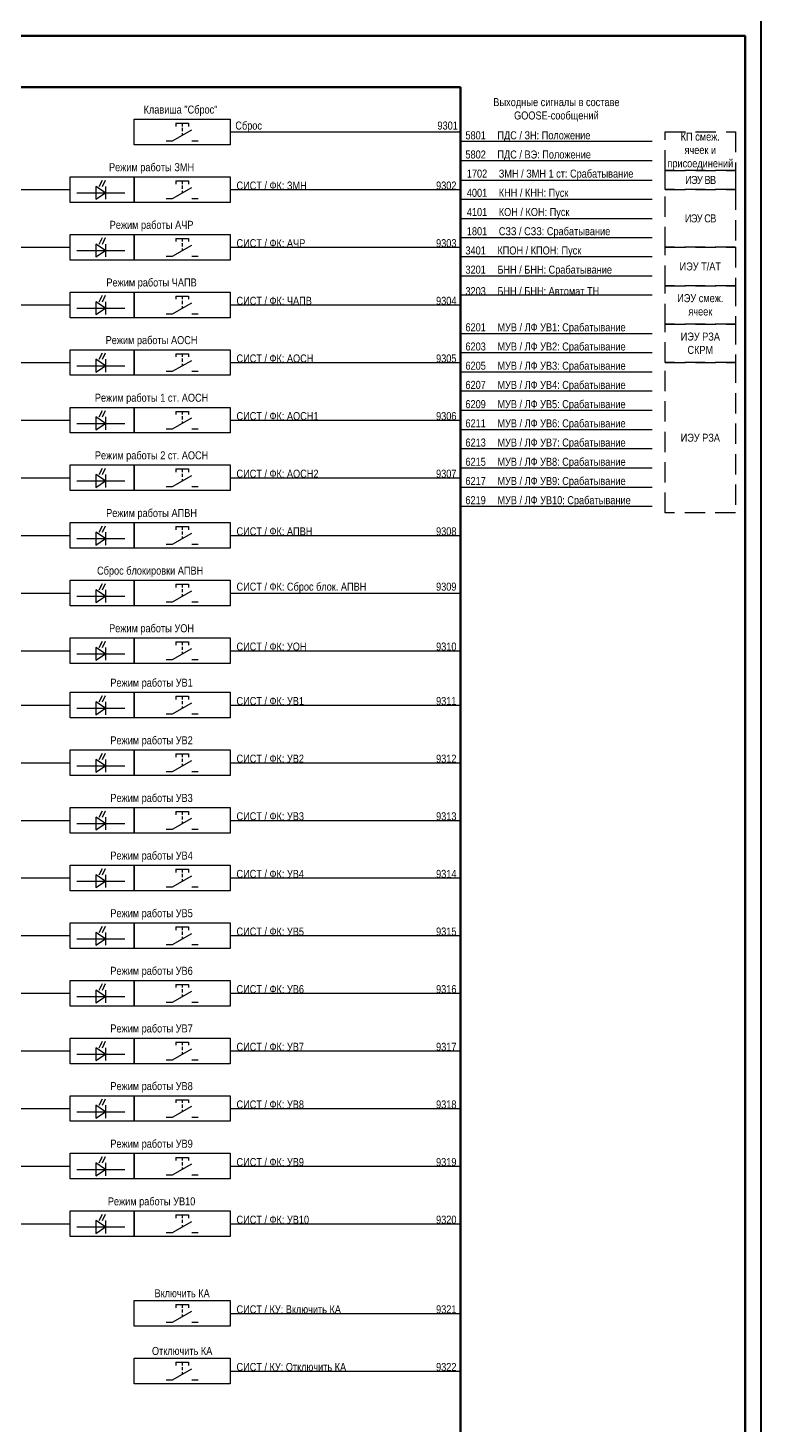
# Model space of a CAD drawing. Header units: millimetres. Extents: x 2179 to 12176, y -20554 to -12004.
# Drawn here: x 4642.8 to 4872, y -20151.9 to -19715.5 of the extents above; entities that cross this region are included whole.
import ezdxf
from ezdxf.enums import TextEntityAlignment as Align

# ---------------------------------------------------------------- set-up
doc = ezdxf.new("R2010")
doc.units = ezdxf.units.MM
doc.linetypes.add('HIDDEN2', pattern=[4.7625, 3.175, -1.5875])
doc.linetypes.add('штриховая2', pattern=[9.525, 6.35, -3.175])
for name, color, linetype, lineweight in [('GOOSE', 224, 'Continuous', 30), ('MMS', 190, 'Continuous', 30), ('Внутренняя шина', 4, 'Continuous', 70), ('Линии связи', 75, 'Continuous', 30), ('Основная', 7, 'Continuous', 30), ('Основная сплошная', 7, 'Continuous', 30)]:
    doc.layers.add(name, color=color, linetype=linetype, lineweight=lineweight)
doc.layers.add('Рамка внешняя', color=8, linetype='Continuous', lineweight=40, plot=False)
doc.styles.add('2.5_Gost_RD', font='ARIALN.TTF', dxfattribs={"height": 2.5})
doc.styles.add('Narrow', font='ARIALN.TTF')
doc.styles.add('Табл дан', font='ARIALN.TTF')

# ---------------------------------------------------------------- blocks, each defined once
blk = doc.blocks.new('*U15')
blk.add_lwpolyline([(0, 0), (1189, 0), (1189, 841), (0, 841)], close=True)
at = {"lineweight": 50}
blk.add_lwpolyline([(20, 836), (1184, 836), (1184, 5), (20, 5)], close=True, dxfattribs=at)
at = {"style": '2.5_Gost_RD', "flags": 8}
blk.add_attdef('ФОРМАТ', text='', height=2.5, dxfattribs=at).set_placement((1134, 4), align=Align.TOP_LEFT)

msp = doc.modelspace()

# ---------------------------------------------------------------- linework, layer by layer
at = {"layer": 'Внутренняя шина'}
for points in [[(4064, -19734), (4778, -19734)], [(4778, -20316), (4778, -19734)]]:
    msp.add_lwpolyline(points, dxfattribs=at)
at = {"layer": 'Линии связи'}
for points in [[(4706, -19748), (4778, -19748)], [(4838, -19751), (4778, -19751)], [(4838, -19757), (4778, -19757)], [(4778, -19763), (4838, -19763)], [(4584, -19766), (4656, -19766)], [(4706, -19766), (4778, -19766)], [(4778, -19769), (4838, -19769)], [(4778, -19775), (4838, -19775)], [(4584, -19784), (4656, -19784)], [(4706, -19784), (4778, -19784)], [(4778, -19781), (4838, -19781)], [(4838, -19787), (4778, -19787)], [(4838, -19793), (4778, -19793)], [(4584, -19802), (4656, -19802)], [(4706, -19802), (4778, -19802)], [(4838, -19799), (4778, -19799)], [(4838, -19811), (4778, -19811)], [(4838, -19817), (4778, -19817)], [(4584, -19820), (4656, -19820)], [(4706, -19820), (4778, -19820)], [(4838, -19823), (4778, -19823)], [(4838, -19829), (4778, -19829)], [(4838, -19835), (4778, -19835)], [(4584, -19838), (4656, -19838)], [(4706, -19838), (4778, -19838)], [(4838, -19841), (4778, -19841)], [(4838, -19847), (4778, -19847)], [(4838, -19853), (4778, -19853)], [(4584, -19856), (4656, -19856)], [(4706, -19856), (4778, -19856)], [(4838, -19859), (4778, -19859)], [(4838, -19865), (4778, -19865)], [(4584, -19874), (4656, -19874)], [(4706, -19874), (4778, -19874)], [(4584, -19892), (4656, -19892)], [(4706, -19892), (4778, -19892)], [(4584, -19910), (4656, -19910)], [(4706, -19910), (4778, -19910)], [(4584, -19927), (4656, -19927)], [(4706, -19927), (4778, -19927)], [(4584, -19945), (4656, -19945)], [(4706, -19945), (4778, -19945)], [(4584, -19963), (4656, -19963)], [(4706, -19963), (4778, -19963)], [(4584, -19981), (4656, -19981)], [(4706, -19981), (4778, -19981)], [(4584, -19999), (4656, -19999)], [(4706, -19999), (4778, -19999)], [(4584, -20017), (4656, -20017)], [(4706, -20017), (4778, -20017)], [(4584, -20035), (4656, -20035)], [(4706, -20035), (4778, -20035)], [(4584, -20053), (4656, -20053)], [(4706, -20053), (4778, -20053)], [(4584, -20071), (4656, -20071)], [(4706, -20071), (4778, -20071)], [(4584, -20089), (4656, -20089)], [(4706, -20089), (4778, -20089)], [(4706, -20117), (4778, -20117)], [(4706, -20135), (4778, -20135)]]:
    msp.add_lwpolyline(points, dxfattribs=at)
at = {"layer": 'Основная'}
for points in [[(4676, -19744), (4706, -19744), (4706, -19752), (4676, -19752)], [(4656, -19762), (4676, -19762), (4676, -19770), (4656, -19770)], [(4676, -19762), (4706, -19762), (4706, -19770), (4676, -19770)], [(4656, -19780), (4676, -19780), (4676, -19788), (4656, -19788)], [(4676, -19780), (4706, -19780), (4706, -19788), (4676, -19788)], [(4656, -19798), (4676, -19798), (4676, -19806), (4656, -19806)], [(4676, -19798), (4706, -19798), (4706, -19806), (4676, -19806)], [(4656, -19816), (4676, -19816), (4676, -19824), (4656, -19824)], [(4676, -19816), (4706, -19816), (4706, -19824), (4676, -19824)], [(4656, -19834), (4676, -19834), (4676, -19842), (4656, -19842)], [(4676, -19834), (4706, -19834), (4706, -19842), (4676, -19842)], [(4656, -19852), (4676, -19852), (4676, -19860), (4656, -19860)], [(4676, -19852), (4706, -19852), (4706, -19860), (4676, -19860)], [(4656, -19870), (4676, -19870), (4676, -19878), (4656, -19878)], [(4676, -19870), (4706, -19870), (4706, -19878), (4676, -19878)], [(4656, -19888), (4676, -19888), (4676, -19896), (4656, -19896)], [(4676, -19888), (4706, -19888), (4706, -19896), (4676, -19896)], [(4656, -19906), (4676, -19906), (4676, -19914), (4656, -19914)], [(4676, -19906), (4706, -19906), (4706, -19914), (4676, -19914)], [(4656, -19923), (4676, -19923), (4676, -19931), (4656, -19931)], [(4676, -19923), (4706, -19923), (4706, -19931), (4676, -19931)], [(4656, -19941), (4676, -19941), (4676, -19949), (4656, -19949)], [(4676, -19941), (4706, -19941), (4706, -19949), (4676, -19949)], [(4656, -19959), (4676, -19959), (4676, -19967), (4656, -19967)], [(4676, -19959), (4706, -19959), (4706, -19967), (4676, -19967)], [(4656, -19977), (4676, -19977), (4676, -19985), (4656, -19985)], [(4676, -19977), (4706, -19977), (4706, -19985), (4676, -19985)], [(4656, -19995), (4676, -19995), (4676, -20003), (4656, -20003)], [(4676, -19995), (4706, -19995), (4706, -20003), (4676, -20003)], [(4656, -20013), (4676, -20013), (4676, -20021), (4656, -20021)], [(4676, -20013), (4706, -20013), (4706, -20021), (4676, -20021)], [(4656, -20031), (4676, -20031), (4676, -20039), (4656, -20039)], [(4676, -20031), (4706, -20031), (4706, -20039), (4676, -20039)], [(4656, -20049), (4676, -20049), (4676, -20057), (4656, -20057)], [(4676, -20049), (4706, -20049), (4706, -20057), (4676, -20057)], [(4656, -20067), (4676, -20067), (4676, -20075), (4656, -20075)], [(4676, -20067), (4706, -20067), (4706, -20075), (4676, -20075)], [(4656, -20085), (4676, -20085), (4676, -20093), (4656, -20093)], [(4676, -20085), (4706, -20085), (4706, -20093), (4676, -20093)], [(4676, -20113), (4706, -20113), (4706, -20121), (4676, -20121)], [(4676, -20131), (4706, -20131), (4706, -20139), (4676, -20139)]]:
    msp.add_lwpolyline(points, close=True, dxfattribs=at)
at = {"layer": 'Основная сплошная', "color": 0}
for p, q in [((4689, -19745.25), (4691, -19745.25)), ((4691, -19745.25), (4693, -19745.25)), ((4688, -19750.75), (4694, -19747.32)), ((4686, -19750.75), (4688, -19750.75)), ((4694, -19750.75), (4696, -19750.75)), ((4688, -19768.75), (4694, -19765.32)), ((4689, -19763.25), (4691, -19763.25)), ((4691, -19763.25), (4693, -19763.25)), ((4686, -19768.75), (4688, -19768.75)), ((4694, -19768.75), (4696, -19768.75)), ((4688, -19786.75), (4694, -19783.32)), ((4689, -19781.25), (4691, -19781.25)), ((4691, -19781.25), (4693, -19781.25)), ((4686, -19786.75), (4688, -19786.75)), ((4694, -19786.75), (4696, -19786.75)), ((4688, -19804.75), (4694, -19801.32)), ((4689, -19799.25), (4691, -19799.25)), ((4691, -19799.25), (4693, -19799.25)), ((4686, -19804.75), (4688, -19804.75)), ((4694, -19804.75), (4696, -19804.75)), ((4688, -19822.75), (4694, -19819.32)), ((4689, -19817.25), (4691, -19817.25)), ((4691, -19817.25), (4693, -19817.25)), ((4686, -19822.75), (4688, -19822.75)), ((4694, -19822.75), (4696, -19822.75)), ((4688, -19840.75), (4694, -19837.32)), ((4689, -19835.25), (4691, -19835.25)), ((4691, -19835.25), (4693, -19835.25)), ((4686, -19840.75), (4688, -19840.75)), ((4694, -19840.75), (4696, -19840.75)), ((4689, -19853.25), (4691, -19853.25)), ((4691, -19853.25), (4693, -19853.25)), ((4686, -19858.75), (4688, -19858.75)), ((4688, -19858.75), (4694, -19855.32)), ((4694, -19858.75), (4696, -19858.75)), ((4689, -19871.25), (4691, -19871.25)), ((4691, -19871.25), (4693, -19871.25)), ((4688, -19876.75), (4694, -19873.32)), ((4686, -19876.75), (4688, -19876.75)), ((4694, -19876.75), (4696, -19876.75)), ((4689, -19889.25), (4691, -19889.25)), ((4691, -19889.25), (4693, -19889.25)), ((4688, -19894.75), (4694, -19891.32)), ((4686, -19894.75), (4688, -19894.75)), ((4694, -19894.75), (4696, -19894.75)), ((4688, -19912.75), (4694, -19909.32)), ((4689, -19907.25), (4691, -19907.25)), ((4691, -19907.25), (4693, -19907.25)), ((4686, -19912.75), (4688, -19912.75)), ((4694, -19912.75), (4696, -19912.75)), ((4689, -19924.25), (4691, -19924.25)), ((4691, -19924.25), (4693, -19924.25)), ((4688, -19929.75), (4694, -19926.32)), ((4686, -19929.75), (4688, -19929.75)), ((4694, -19929.75), (4696, -19929.75)), ((4688, -19947.75), (4694, -19944.32)), ((4689, -19942.25), (4691, -19942.25)), ((4691, -19942.25), (4693, -19942.25)), ((4686, -19947.75), (4688, -19947.75)), ((4694, -19947.75), (4696, -19947.75)), ((4688, -19965.75), (4694, -19962.32)), ((4689, -19960.25), (4691, -19960.25)), ((4691, -19960.25), (4693, -19960.25)), ((4686, -19965.75), (4688, -19965.75)), ((4694, -19965.75), (4696, -19965.75)), ((4688, -19983.75), (4694, -19980.32)), ((4689, -19978.25), (4691, -19978.25)), ((4691, -19978.25), (4693, -19978.25)), ((4686, -19983.75), (4688, -19983.75)), ((4694, -19983.75), (4696, -19983.75)), ((4688, -20001.75), (4694, -19998.32)), ((4689, -19996.25), (4691, -19996.25)), ((4691, -19996.25), (4693, -19996.25)), ((4686, -20001.75), (4688, -20001.75)), ((4694, -20001.75), (4696, -20001.75)), ((4689, -20014.25), (4691, -20014.25)), ((4691, -20014.25), (4693, -20014.25)), ((4686, -20019.75), (4688, -20019.75)), ((4688, -20019.75), (4694, -20016.32)), ((4694, -20019.75), (4696, -20019.75)), ((4689, -20032.25), (4691, -20032.25)), ((4691, -20032.25), (4693, -20032.25)), ((4686, -20037.75), (4688, -20037.75)), ((4688, -20037.75), (4694, -20034.32)), ((4694, -20037.75), (4696, -20037.75)), ((4689, -20050.25), (4691, -20050.25)), ((4691, -20050.25), (4693, -20050.25)), ((4688, -20055.75), (4694, -20052.32)), ((4686, -20055.75), (4688, -20055.75)), ((4694, -20055.75), (4696, -20055.75)), ((4689, -20068.25), (4691, -20068.25)), ((4691, -20068.25), (4693, -20068.25)), ((4688, -20073.75), (4694, -20070.32)), ((4686, -20073.75), (4688, -20073.75)), ((4694, -20073.75), (4696, -20073.75)), ((4688, -20091.75), (4694, -20088.32)), ((4689, -20086.25), (4691, -20086.25)), ((4691, -20086.25), (4693, -20086.25)), ((4686, -20091.75), (4688, -20091.75)), ((4694, -20091.75), (4696, -20091.75)), ((4688, -20119.75), (4694, -20116.32)), ((4689, -20114.25), (4691, -20114.25)), ((4691, -20114.25), (4693, -20114.25)), ((4686, -20119.75), (4688, -20119.75)), ((4694, -20119.75), (4696, -20119.75)), ((4689, -20132.25), (4691, -20132.25)), ((4691, -20132.25), (4693, -20132.25)), ((4686, -20137.75), (4688, -20137.75)), ((4688, -20137.75), (4694, -20134.32)), ((4694, -20137.75), (4696, -20137.75))]:
    msp.add_line(p, q, dxfattribs=at)
at = {"layer": 'Основная сплошная', "ltscale": 0.35}
for p, q in [((4689, -19745.25), (4689, -19746.25)), ((4691, -19745.25), (4691, -19746.25)), ((4693, -19745.25), (4693, -19746.25)), ((4691, -19746.75), (4691, -19747.75)), ((4689, -19763.25), (4689, -19764.25)), ((4691, -19763.25), (4691, -19764.25)), ((4691, -19764.75), (4691, -19765.75)), ((4693, -19763.25), (4693, -19764.25)), ((4689, -19781.25), (4689, -19782.25)), ((4691, -19781.25), (4691, -19782.25)), ((4691, -19782.75), (4691, -19783.75)), ((4693, -19781.25), (4693, -19782.25)), ((4689, -19799.25), (4689, -19800.25)), ((4691, -19799.25), (4691, -19800.25)), ((4691, -19800.75), (4691, -19801.75)), ((4693, -19799.25), (4693, -19800.25)), ((4689, -19817.25), (4689, -19818.25)), ((4691, -19817.25), (4691, -19818.25)), ((4691, -19818.75), (4691, -19819.75)), ((4693, -19817.25), (4693, -19818.25)), ((4689, -19835.25), (4689, -19836.25)), ((4691, -19835.25), (4691, -19836.25)), ((4691, -19836.75), (4691, -19837.75)), ((4693, -19835.25), (4693, -19836.25)), ((4689, -19853.25), (4689, -19854.25)), ((4691, -19853.25), (4691, -19854.25)), ((4691, -19854.75), (4691, -19855.75)), ((4693, -19853.25), (4693, -19854.25)), ((4689, -19871.25), (4689, -19872.25)), ((4691, -19871.25), (4691, -19872.25)), ((4693, -19871.25), (4693, -19872.25)), ((4691, -19872.75), (4691, -19873.75)), ((4689, -19889.25), (4689, -19890.25)), ((4691, -19889.25), (4691, -19890.25)), ((4693, -19889.25), (4693, -19890.25)), ((4691, -19890.75), (4691, -19891.75)), ((4689, -19907.25), (4689, -19908.25)), ((4691, -19907.25), (4691, -19908.25)), ((4691, -19908.75), (4691, -19909.75)), ((4693, -19907.25), (4693, -19908.25)), ((4689, -19924.25), (4689, -19925.25)), ((4691, -19924.25), (4691, -19925.25)), ((4693, -19924.25), (4693, -19925.25)), ((4691, -19925.75), (4691, -19926.75)), ((4689, -19942.25), (4689, -19943.25)), ((4691, -19942.25), (4691, -19943.25)), ((4691, -19943.75), (4691, -19944.75)), ((4693, -19942.25), (4693, -19943.25)), ((4689, -19960.25), (4689, -19961.25)), ((4691, -19960.25), (4691, -19961.25)), ((4691, -19961.75), (4691, -19962.75)), ((4693, -19960.25), (4693, -19961.25)), ((4689, -19978.25), (4689, -19979.25)), ((4691, -19978.25), (4691, -19979.25)), ((4691, -19979.75), (4691, -19980.75)), ((4693, -19978.25), (4693, -19979.25)), ((4689, -19996.25), (4689, -19997.25)), ((4691, -19996.25), (4691, -19997.25)), ((4691, -19997.75), (4691, -19998.75)), ((4693, -19996.25), (4693, -19997.25)), ((4689, -20014.25), (4689, -20015.25)), ((4691, -20014.25), (4691, -20015.25)), ((4691, -20015.75), (4691, -20016.75)), ((4693, -20014.25), (4693, -20015.25)), ((4689, -20032.25), (4689, -20033.25)), ((4691, -20032.25), (4691, -20033.25)), ((4693, -20032.25), (4693, -20033.25)), ((4691, -20033.75), (4691, -20034.75)), ((4689, -20050.25), (4689, -20051.25)), ((4691, -20050.25), (4691, -20051.25)), ((4693, -20050.25), (4693, -20051.25)), ((4691, -20051.75), (4691, -20052.75)), ((4689, -20068.25), (4689, -20069.25)), ((4691, -20068.25), (4691, -20069.25)), ((4693, -20068.25), (4693, -20069.25)), ((4691, -20069.75), (4691, -20070.75)), ((4689, -20086.25), (4689, -20087.25)), ((4691, -20086.25), (4691, -20087.25)), ((4691, -20087.75), (4691, -20088.75)), ((4693, -20086.25), (4693, -20087.25)), ((4689, -20114.25), (4689, -20115.25)), ((4691, -20114.25), (4691, -20115.25)), ((4691, -20115.75), (4691, -20116.75)), ((4693, -20114.25), (4693, -20115.25)), ((4689, -20132.25), (4689, -20133.25)), ((4691, -20132.25), (4691, -20133.25)), ((4691, -20133.75), (4691, -20134.75)), ((4693, -20132.25), (4693, -20133.25))]:
    msp.add_line(p, q, dxfattribs=at)
at = {"layer": 'Основная сплошная', "color": 0, "linetype": 'HIDDEN2', "ltscale": 0.5}
for p, q in [((4691, -19748.39), (4691, -19749.04)), ((4691, -19766.39), (4691, -19767.04)), ((4691, -19784.39), (4691, -19785.04)), ((4691, -19802.39), (4691, -19803.04)), ((4691, -19820.39), (4691, -19821.04)), ((4691, -19838.39), (4691, -19839.04)), ((4691, -19856.39), (4691, -19857.04)), ((4691, -19874.39), (4691, -19875.04)), ((4691, -19892.39), (4691, -19893.04)), ((4691, -19910.39), (4691, -19911.04)), ((4691, -19927.39), (4691, -19928.04)), ((4691, -19945.39), (4691, -19946.04)), ((4691, -19963.39), (4691, -19964.04)), ((4691, -19981.39), (4691, -19982.04)), ((4691, -19999.39), (4691, -20000.04)), ((4691, -20017.39), (4691, -20018.04)), ((4691, -20035.39), (4691, -20036.04)), ((4691, -20053.39), (4691, -20054.04)), ((4691, -20071.39), (4691, -20072.04)), ((4691, -20089.39), (4691, -20090.04)), ((4691, -20117.39), (4691, -20118.04)), ((4691, -20135.39), (4691, -20136.04))]:
    msp.add_line(p, q, dxfattribs=at)
at = {"layer": 'Основная сплошная', "linetype": 'штриховая2'}
for points in [[(4864, -19760), (4842, -19760), (4842, -19748), (4864, -19748)], [(4864, -19766), (4842, -19766), (4842, -19760), (4864, -19760)], [(4864, -19784), (4842, -19784), (4842, -19766), (4864, -19766)], [(4864, -19796), (4842, -19796), (4842, -19784), (4864, -19784)], [(4864, -19808), (4842, -19808), (4842, -19796), (4864, -19796)], [(4864, -19820), (4842, -19820), (4842, -19808), (4864, -19808)], [(4864, -19867), (4842, -19867), (4842, -19820), (4864, -19820)]]:
    msp.add_lwpolyline(points, close=True, dxfattribs=at)
at = {"layer": 'Основная сплошная'}
for points in [[(4665.06, -19765), (4666.06, -19763)], [(4666.06, -19765), (4667.06, -19763)], [(4658.06, -19767), (4673.06, -19767)], [(4664.06, -19765), (4664.06, -19769), (4667.06, -19767), (4664.06, -19765)], [(4667.06, -19765), (4667.06, -19769)], [(4664.06, -19783), (4664.06, -19787), (4667.06, -19785), (4664.06, -19783)], [(4665.06, -19783), (4666.06, -19781)], [(4666.06, -19783), (4667.06, -19781)], [(4667.06, -19783), (4667.06, -19787)], [(4658.06, -19785), (4673.06, -19785)], [(4664.06, -19801), (4664.06, -19805), (4667.06, -19803), (4664.06, -19801)], [(4665.06, -19801), (4666.06, -19799)], [(4666.06, -19801), (4667.06, -19799)], [(4667.06, -19801), (4667.06, -19805)], [(4658.06, -19803), (4673.06, -19803)], [(4664.06, -19819), (4664.06, -19823), (4667.06, -19821), (4664.06, -19819)], [(4665.06, -19819), (4666.06, -19817)], [(4666.06, -19819), (4667.06, -19817)], [(4667.06, -19819), (4667.06, -19823)], [(4658.06, -19821), (4673.06, -19821)], [(4664.06, -19837), (4664.06, -19841), (4667.06, -19839), (4664.06, -19837)], [(4665.06, -19837), (4666.06, -19835)], [(4666.06, -19837), (4667.06, -19835)], [(4667.06, -19837), (4667.06, -19841)], [(4658.06, -19839), (4673.06, -19839)], [(4665.06, -19855), (4666.06, -19853)], [(4666.06, -19855), (4667.06, -19853)], [(4658.06, -19857), (4673.06, -19857)], [(4664.06, -19855), (4664.06, -19859), (4667.06, -19857), (4664.06, -19855)], [(4667.06, -19855), (4667.06, -19859)], [(4665.06, -19873), (4666.06, -19871)], [(4666.06, -19873), (4667.06, -19871)], [(4658.06, -19875), (4673.06, -19875)], [(4664.06, -19873), (4664.06, -19877), (4667.06, -19875), (4664.06, -19873)], [(4667.06, -19873), (4667.06, -19877)], [(4665.06, -19891), (4666.06, -19889)], [(4666.06, -19891), (4667.06, -19889)], [(4658.06, -19893), (4673.06, -19893)], [(4664.06, -19891), (4664.06, -19895), (4667.06, -19893), (4664.06, -19891)], [(4667.06, -19891), (4667.06, -19895)], [(4665.06, -19909), (4666.06, -19907)], [(4666.06, -19909), (4667.06, -19907)], [(4658.06, -19911), (4673.06, -19911)], [(4664.06, -19909), (4664.06, -19913), (4667.06, -19911), (4664.06, -19909)], [(4667.06, -19909), (4667.06, -19913)], [(4665.06, -19926), (4666.06, -19924)], [(4666.06, -19926), (4667.06, -19924)], [(4658.06, -19928), (4673.06, -19928)], [(4664.06, -19926), (4664.06, -19930), (4667.06, -19928), (4664.06, -19926)], [(4667.06, -19926), (4667.06, -19930)], [(4665.06, -19944), (4666.06, -19942)], [(4666.06, -19944), (4667.06, -19942)], [(4658.06, -19946), (4673.06, -19946)], [(4664.06, -19944), (4664.06, -19948), (4667.06, -19946), (4664.06, -19944)], [(4667.06, -19944), (4667.06, -19948)], [(4664.06, -19962), (4664.06, -19966), (4667.06, -19964), (4664.06, -19962)], [(4665.06, -19962), (4666.06, -19960)], [(4666.06, -19962), (4667.06, -19960)], [(4667.06, -19962), (4667.06, -19966)], [(4658.06, -19964), (4673.06, -19964)], [(4664.06, -19980), (4664.06, -19984), (4667.06, -19982), (4664.06, -19980)], [(4665.06, -19980), (4666.06, -19978)], [(4666.06, -19980), (4667.06, -19978)], [(4667.06, -19980), (4667.06, -19984)], [(4658.06, -19982), (4673.06, -19982)], [(4664.06, -19998), (4664.06, -20002), (4667.06, -20000), (4664.06, -19998)], [(4665.06, -19998), (4666.06, -19996)], [(4666.06, -19998), (4667.06, -19996)], [(4667.06, -19998), (4667.06, -20002)], [(4658.06, -20000), (4673.06, -20000)], [(4664.06, -20016), (4664.06, -20020), (4667.06, -20018), (4664.06, -20016)], [(4665.06, -20016), (4666.06, -20014)], [(4666.06, -20016), (4667.06, -20014)], [(4667.06, -20016), (4667.06, -20020)], [(4658.06, -20018), (4673.06, -20018)], [(4665.06, -20034), (4666.06, -20032)], [(4666.06, -20034), (4667.06, -20032)], [(4658.06, -20036), (4673.06, -20036)], [(4664.06, -20034), (4664.06, -20038), (4667.06, -20036), (4664.06, -20034)], [(4667.06, -20034), (4667.06, -20038)], [(4665.06, -20052), (4666.06, -20050)], [(4666.06, -20052), (4667.06, -20050)], [(4658.06, -20054), (4673.06, -20054)], [(4664.06, -20052), (4664.06, -20056), (4667.06, -20054), (4664.06, -20052)], [(4667.06, -20052), (4667.06, -20056)], [(4665.06, -20070), (4666.06, -20068)], [(4666.06, -20070), (4667.06, -20068)], [(4658.06, -20072), (4673.06, -20072)], [(4664.06, -20070), (4664.06, -20074), (4667.06, -20072), (4664.06, -20070)], [(4667.06, -20070), (4667.06, -20074)], [(4665.06, -20088), (4666.06, -20086)], [(4666.06, -20088), (4667.06, -20086)], [(4658.06, -20090), (4673.06, -20090)], [(4664.06, -20088), (4664.06, -20092), (4667.06, -20090), (4664.06, -20088)], [(4667.06, -20088), (4667.06, -20092)]]:
    msp.add_lwpolyline(points, dxfattribs=at)
for points in [[(4665.56, -19764, 0.5, 0, 0), (4666.06, -19763, 0, 0, 0)], [(4666.56, -19764, 0.5, 0, 0), (4667.06, -19763, 0, 0, 0)], [(4665.56, -19782, 0.5, 0, 0), (4666.06, -19781, 0, 0, 0)], [(4666.56, -19782, 0.5, 0, 0), (4667.06, -19781, 0, 0, 0)], [(4665.56, -19800, 0.5, 0, 0), (4666.06, -19799, 0, 0, 0)], [(4666.56, -19800, 0.5, 0, 0), (4667.06, -19799, 0, 0, 0)], [(4665.56, -19818, 0.5, 0, 0), (4666.06, -19817, 0, 0, 0)], [(4666.56, -19818, 0.5, 0, 0), (4667.06, -19817, 0, 0, 0)], [(4665.56, -19836, 0.5, 0, 0), (4666.06, -19835, 0, 0, 0)], [(4666.56, -19836, 0.5, 0, 0), (4667.06, -19835, 0, 0, 0)], [(4665.56, -19854, 0.5, 0, 0), (4666.06, -19853, 0, 0, 0)], [(4666.56, -19854, 0.5, 0, 0), (4667.06, -19853, 0, 0, 0)], [(4665.56, -19872, 0.5, 0, 0), (4666.06, -19871, 0, 0, 0)], [(4666.56, -19872, 0.5, 0, 0), (4667.06, -19871, 0, 0, 0)], [(4665.56, -19890, 0.5, 0, 0), (4666.06, -19889, 0, 0, 0)], [(4666.56, -19890, 0.5, 0, 0), (4667.06, -19889, 0, 0, 0)], [(4665.56, -19908, 0.5, 0, 0), (4666.06, -19907, 0, 0, 0)], [(4666.56, -19908, 0.5, 0, 0), (4667.06, -19907, 0, 0, 0)], [(4665.56, -19925, 0.5, 0, 0), (4666.06, -19924, 0, 0, 0)], [(4666.56, -19925, 0.5, 0, 0), (4667.06, -19924, 0, 0, 0)], [(4665.56, -19943, 0.5, 0, 0), (4666.06, -19942, 0, 0, 0)], [(4666.56, -19943, 0.5, 0, 0), (4667.06, -19942, 0, 0, 0)], [(4665.56, -19961, 0.5, 0, 0), (4666.06, -19960, 0, 0, 0)], [(4666.56, -19961, 0.5, 0, 0), (4667.06, -19960, 0, 0, 0)], [(4665.56, -19979, 0.5, 0, 0), (4666.06, -19978, 0, 0, 0)], [(4666.56, -19979, 0.5, 0, 0), (4667.06, -19978, 0, 0, 0)], [(4665.56, -19997, 0.5, 0, 0), (4666.06, -19996, 0, 0, 0)], [(4666.56, -19997, 0.5, 0, 0), (4667.06, -19996, 0, 0, 0)], [(4665.56, -20015, 0.5, 0, 0), (4666.06, -20014, 0, 0, 0)], [(4666.56, -20015, 0.5, 0, 0), (4667.06, -20014, 0, 0, 0)], [(4665.56, -20033, 0.5, 0, 0), (4666.06, -20032, 0, 0, 0)], [(4666.56, -20033, 0.5, 0, 0), (4667.06, -20032, 0, 0, 0)], [(4665.56, -20051, 0.5, 0, 0), (4666.06, -20050, 0, 0, 0)], [(4666.56, -20051, 0.5, 0, 0), (4667.06, -20050, 0, 0, 0)], [(4665.56, -20069, 0.5, 0, 0), (4666.06, -20068, 0, 0, 0)], [(4666.56, -20069, 0.5, 0, 0), (4667.06, -20068, 0, 0, 0)], [(4665.56, -20087, 0.5, 0, 0), (4666.06, -20086, 0, 0, 0)], [(4666.56, -20087, 0.5, 0, 0), (4667.06, -20086, 0, 0, 0)]]:
    msp.add_lwpolyline(points, format="xyseb", dxfattribs=at)

# ---------------------------------------------------------------- block references
at = {"layer": 'Рамка внешняя'}
msp.add_blockref('*U15', (3683, -20554), dxfattribs=at)

# ---------------------------------------------------------------- texts
at = {"layer": 'GOOSE', "char_height": 2.5, "attachment_point": 7, "style": 'Табл дан'}
for s, insert, width in [('5801^IПДС / ЗН: Положение^I', (4779.57, -19751), 58.43), ('5802^IПДС / ВЭ: Положение^I', (4779.57, -19757), 58.43), ('1702^IЗМН / {\\A1;ЗМН 1 ст}: Срабатывание', (4780, -19763), 58), ('4001^IКНН / КНН: Пуск', (4780, -19769), 41), ('4101^IКОН / КОН: Пуск', (4780, -19775), 41), ('1801^IСЗЗ / {\\A1;СЗЗ}: Срабатывание', (4780, -19781), 58), ('3401^IКПОН / КПОН: Пуск^I', (4779.57, -19787), 41), ('3201^IБНН / БНН: Срабатывание', (4779.57, -19793), 58.43), ('3203^IБНН / БНН: Автомат ТН', (4779.57, -19799), 58.43), ('6201^IМУВ / ЛФ УВ1: Срабатывание', (4779.57, -19811), 58.43), ('6203^IМУВ / ЛФ УВ2: Срабатывание', (4779.57, -19817), 58.43), ('6205^IМУВ / ЛФ УВ3: Срабатывание', (4779.57, -19823), 58.43), ('6207^IМУВ / ЛФ УВ4: Срабатывание', (4779.57, -19829), 58.43), ('6209^IМУВ / ЛФ УВ5: Срабатывание', (4779.57, -19835), 58.43), ('6211^IМУВ / ЛФ УВ6: Срабатывание', (4779.57, -19841), 58.43), ('6213^IМУВ / ЛФ УВ7: Срабатывание', (4779.57, -19847), 58.43), ('6215^IМУВ / ЛФ УВ8: Срабатывание', (4779.57, -19853), 58.43), ('6217^IМУВ / ЛФ УВ9: Срабатывание', (4779.57, -19859), 58.43), ('6219^IМУВ / ЛФ УВ10: Срабатывание', (4779.57, -19865), 58.43)]:
    msp.add_mtext(s, dxfattribs=dict(at, insert=insert, width=width))
at = {"layer": 'MMS', "char_height": 2.5, "attachment_point": 7, "style": 'Narrow'}
for s, insert, width in [('Сброс^I^I^I^I^I   ^I    9301^I', (4707.64, -19748), 70.3562), ('\\pt30,40,50,60,70;СИСТ / ФК: ЗМН^I^I   ^I^I   9302^I', (4708, -19766.01), 70), ('\\pt30,40,50,60,70;СИСТ / ФК: АЧР^I^I   ^I^I   9303^I', (4708, -19784.01), 70), ('\\pt30,40,50,60,70;СИСТ / ФК: ЧАПВ^I^I   ^I^I   9304^I', (4708, -19802.01), 70), ('\\pt30,40,50,60;СИСТ / ФК: АОСН^I^I   ^I^I   9305', (4708, -19820.01), 70), ('\\pt30,40,50,60,70;СИСТ / ФК: АОСН1^I   ^I^I   ^I   9306^I', (4708, -19838.01), 70), ('\\pt30,40,50,60,70;СИСТ / ФК: АОСН2^I^I   ^I^I   9307^I', (4708, -19856.01), 70), ('\\pt30,40,50,60,70;СИСТ / ФК: АПВН^I   ^I^I   ^I   9308^I', (4708, -19874.01), 70), ('\\pt50,60,70;СИСТ / ФК: Сброс блок. АПВН   ^I^I   9309^I', (4708, -19892.01), 70), ('\\pt30,40,50,60,70;СИСТ / ФК: УОН^I^I   ^I^I   9310^I', (4708, -19910.01), 70), ('\\pt30,40,50,60,70;СИСТ / ФК: УВ1   ^I^I   ^I^I   9311^I', (4708, -19927.01), 70), ('\\pt30,40,50,60,70;СИСТ / ФК: УВ2^I   ^I^I   ^I   9312^I', (4708, -19945.01), 70), ('\\pt30,40,50,60,70;СИСТ / ФК: УВ3   ^I^I   ^I^I   9313^I', (4708, -19963.01), 70), ('\\pt30,40,50,60,70;СИСТ / ФК: УВ4^I   ^I^I   ^I   9314^I', (4708, -19981.01), 70), ('\\pt30,40,50,60,70;СИСТ / ФК: УВ5   ^I^I   ^I^I   9315^I', (4708, -19999.01), 70), ('\\pt30,40,50,60,70;СИСТ / ФК: УВ6   ^I^I   ^I^I   9316^I', (4708, -20017.01), 70), ('\\pt30,40,50,60;СИСТ / ФК: УВ7   ^I^I   ^I^I   9317', (4708, -20035.01), 70), ('\\pt30,40,50,60,70;СИСТ / ФК: УВ8   ^I^I   ^I^I   9318^I', (4708, -20053.01), 70), ('\\pt30,40,50,60;СИСТ / ФК: УВ9^I   ^I^I  ^I   9319', (4708, -20071.01), 70), ('\\pt30,40,50,60;СИСТ / ФК: УВ10^I   ^I^I   ^I   9320', (4708, -20089.01), 70), ('СИСТ / КУ: Включить КА^I^I^I   9321', (4708, -20117.01), 70), ('СИСТ / КУ: Отключить КА^I^I^I   9322', (4708, -20135.01), 70)]:
    msp.add_mtext(s, dxfattribs=dict(at, insert=insert, width=width))
at = {"layer": 'Основная', "char_height": 2.5, "attachment_point": 8, "style": 'Narrow'}
for s, insert, width in [('Клавиша "Сброс"', (4690.5, -19743), 29), ('\\pt55;Выходные сигналы в составе GOOSE-сообщений', (4808, -19744.81), 60), ('Режим работы ЗМН', (4681.44, -19761), 45), ('Режим работы АЧР', (4681.44, -19779), 45), ('Режим работы ЧАПВ', (4681.44, -19797), 45), ('Режим работы АОСН', (4681.44, -19815), 45), ('Режим работы 1 ст. АОСН', (4681.44, -19833), 45), ('Режим работы 2 ст. АОСН', (4681.44, -19851), 45), ('Режим работы АПВН', (4681.44, -19869), 45), ('Сброс блокировки АПВН', (4681, -19887), 48), ('Режим работы УОН', (4681.44, -19905), 45), ('Режим работы УВ1', (4681.44, -19922), 45), ('Режим работы УВ2', (4681.44, -19940), 45), ('Режим работы УВ3', (4681.44, -19958), 45), ('Режим работы УВ4', (4681.44, -19976), 45), ('Режим работы УВ5', (4681.44, -19994), 45), ('Режим работы УВ6', (4681.44, -20012), 45), ('Режим работы УВ7', (4681.44, -20030), 45), ('Режим работы УВ8', (4681.44, -20048), 45), ('Режим работы УВ9', (4681.44, -20066), 45), ('Режим работы УВ10', (4681.44, -20084), 45), ('Включить КА', (4691, -20112), 45), ('Отключить КА', (4691, -20130), 45)]:
    msp.add_mtext(s, dxfattribs=dict(at, insert=insert, width=width))
at = {"layer": 'Основная сплошная', "char_height": 2.5, "width": 22, "attachment_point": 5, "style": 'Narrow'}
for s, insert in [('\\pt55;КП смеж. ^Jячеек и присоединений', (4853, -19754)), ('\\pt55;{\\T0.9;ИЭУ ВВ}', (4853, -19763)), ('\\pt55;{\\T0.9;ИЭУ CВ}', (4853, -19775)), ('\\pt55;ИЭУ Т/АТ', (4853, -19790)), ('\\pt55;ИЭУ смеж. ^Jячеек', (4853, -19802)), ('\\pt55;ИЭУ РЗА ^JСКРМ', (4853, -19814)), ('\\pt55;ИЭУ РЗА', (4853, -19843.5))]:
    msp.add_mtext(s, dxfattribs=dict(at, insert=insert))

doc.saveas('drawing.dxf')
